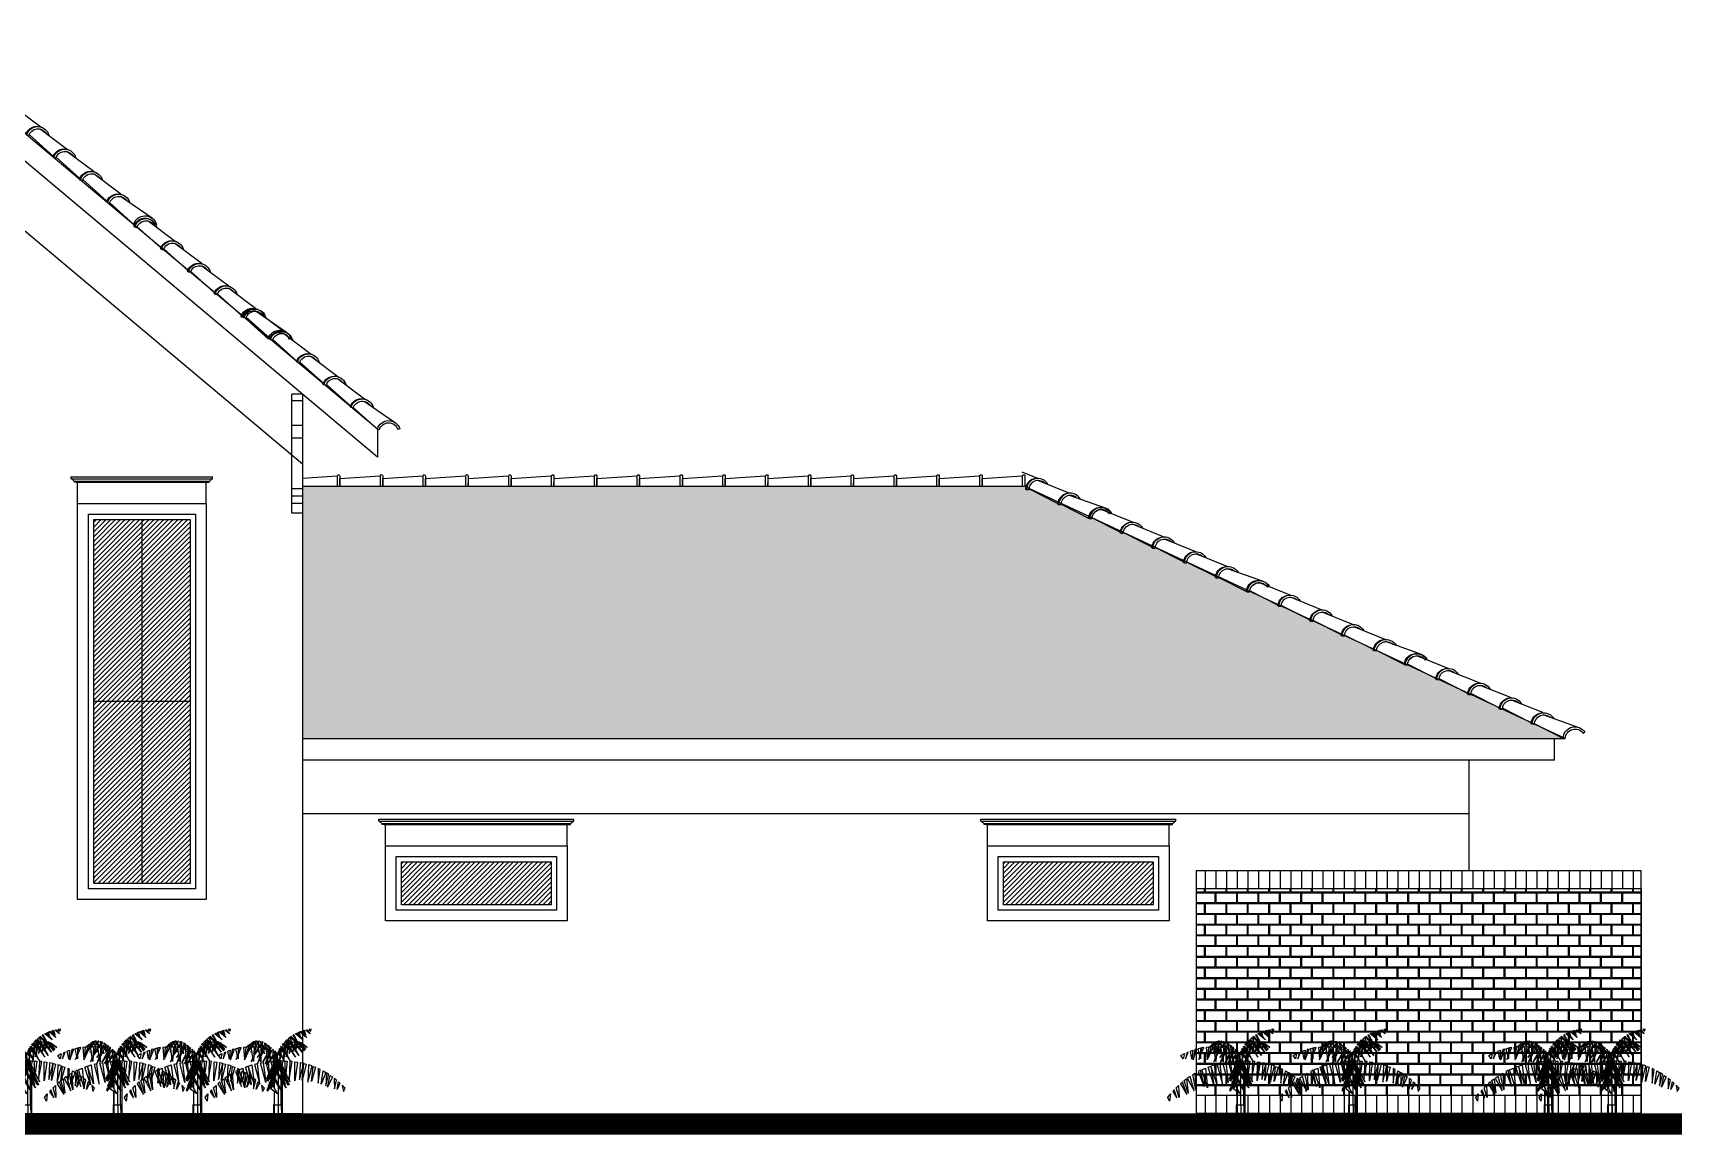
# Model space of a CAD drawing. Header units: millimetres. Extents: x 128 to 761, y 122 to 191.
# Drawn here: x 256.22 to 271.73, y 178.92 to 189.22 of the extents above; entities that cross this region are included whole.
import ezdxf

# ---------------------------------------------------------------- set-up
doc = ezdxf.new("R2010")
doc.units = ezdxf.units.MM
for name, color, linetype in [('ALVENARIA', 7, 'Continuous'), ('CAIXILHOS', 7, 'Continuous'), ('P1-VEGEXT', 60, 'Continuous'), ('PAREDE', 6, 'Continuous')]:
    doc.layers.add(name, color=color, linetype=linetype)

# ---------------------------------------------------------------- blocks, each defined once
blk = doc.blocks.new('A$C19217AA6')
at = {"layer": 'P1-VEGEXT', "color": 84}
for p, q in [((0.322, 0.782), (0.317, 0.8)), ((0.317, 0.8), (0.339, 0.799)), ((0.339, 0.799), (0.322, 0.782)), ((0.357, 0.794), (0.327, 0.758)), ((0.327, 0.758), (0.369, 0.792)), ((0.369, 0.792), (0.357, 0.794)), ((0.408, 0.781), (0.361, 0.722)), ((0.361, 0.722), (0.423, 0.776)), ((0.369, 0.749), (0.381, 0.789)), ((0.396, 0.784), (0.369, 0.749)), ((0.381, 0.789), (0.396, 0.784)), ((0.423, 0.776), (0.408, 0.781)), ((0.398, 0.664), (0.354, 0.628)), ((0.354, 0.628), (0.388, 0.654)), ((0.406, 0.661), (0.371, 0.61)), ((0.371, 0.61), (0.408, 0.656)), ((0.416, 0.645), (0.381, 0.599)), ((0.381, 0.599), (0.416, 0.643)), ((0.388, 0.654), (0.398, 0.664)), ((0.45, 0.764), (0.396, 0.7)), ((0.396, 0.7), (0.465, 0.756)), ((0.408, 0.672), (0.403, 0.669)), ((0.403, 0.669), (0.433, 0.617)), ((0.428, 0.622), (0.403, 0.587)), ((0.433, 0.617), (0.408, 0.672)), ((0.418, 0.676), (0.411, 0.666)), ((0.413, 0.661), (0.428, 0.679)), ((0.416, 0.723), (0.43, 0.772)), ((0.428, 0.679), (0.418, 0.676)), ((0.435, 0.671), (0.418, 0.648)), ((0.418, 0.645), (0.435, 0.666)), ((0.445, 0.766), (0.42, 0.73)), ((0.445, 0.645), (0.428, 0.623)), ((0.43, 0.772), (0.445, 0.766)), ((0.438, 0.684), (0.43, 0.682)), ((0.43, 0.682), (0.47, 0.594)), ((0.43, 0.62), (0.448, 0.641)), ((0.475, 0.628), (0.433, 0.554)), ((0.47, 0.594), (0.438, 0.684)), ((0.438, 0.676), (0.445, 0.684)), ((0.452, 0.686), (0.44, 0.672)), ((0.455, 0.684), (0.44, 0.669)), ((0.443, 0.669), (0.455, 0.679)), ((0.445, 0.684), (0.452, 0.686)), ((0.46, 0.666), (0.448, 0.649)), ((0.465, 0.756), (0.45, 0.764)), ((0.45, 0.646), (0.462, 0.661)), ((0.452, 0.695), (0.479, 0.748)), ((0.489, 0.743), (0.452, 0.695)), ((0.455, 0.686), (0.504, 0.733)), ((0.465, 0.686), (0.455, 0.686)), ((0.455, 0.686), (0.492, 0.587)), ((0.516, 0.725), (0.462, 0.686)), ((0.492, 0.587), (0.465, 0.686)), ((0.467, 0.674), (0.475, 0.684)), ((0.479, 0.682), (0.467, 0.669)), ((0.467, 0.627), (0.472, 0.633)), ((0.475, 0.631), (0.467, 0.627)), ((0.475, 0.684), (0.479, 0.682)), ((0.494, 0.661), (0.477, 0.633)), ((0.477, 0.636), (0.484, 0.643)), ((0.477, 0.635), (0.479, 0.636)), ((0.479, 0.748), (0.489, 0.743)), ((0.482, 0.622), (0.499, 0.646)), ((0.497, 0.677), (0.489, 0.681)), ((0.489, 0.681), (0.524, 0.572)), ((0.494, 0.663), (0.489, 0.653)), ((0.519, 0.722), (0.497, 0.671)), ((0.524, 0.572), (0.497, 0.677)), ((0.504, 0.676), (0.499, 0.666)), ((0.502, 0.651), (0.516, 0.669)), ((0.504, 0.733), (0.516, 0.725)), ((0.504, 0.653), (0.556, 0.69)), ((0.516, 0.669), (0.504, 0.676)), ((0.507, 0.672), (0.534, 0.71)), ((0.509, 0.62), (0.526, 0.648)), ((0.546, 0.7), (0.514, 0.669)), ((0.531, 0.631), (0.514, 0.607)), ((0.534, 0.71), (0.519, 0.722)), ((0.531, 0.627), (0.519, 0.615)), ((0.524, 0.666), (0.546, 0.651)), ((0.524, 0.666), (0.553, 0.543)), ((0.531, 0.631), (0.526, 0.622)), ((0.529, 0.625), (0.531, 0.627)), ((0.553, 0.543), (0.534, 0.659)), ((0.536, 0.633), (0.568, 0.677)), ((0.578, 0.666), (0.536, 0.631)), ((0.546, 0.651), (0.536, 0.638)), ((0.538, 0.622), (0.556, 0.635)), ((0.556, 0.69), (0.541, 0.654)), ((0.556, 0.69), (0.546, 0.7)), ((0.568, 0.677), (0.556, 0.69)), ((0.566, 0.638), (0.556, 0.645)), ((0.556, 0.645), (0.578, 0.512)), ((0.563, 0.638), (0.588, 0.656)), ((0.578, 0.512), (0.566, 0.638)), ((0.568, 0.592), (0.602, 0.633)), ((0.578, 0.63), (0.568, 0.61)), ((0.568, 0.595), (0.585, 0.622)), ((0.588, 0.656), (0.578, 0.666)), ((0.585, 0.622), (0.578, 0.63)), ((0.595, 0.643), (0.583, 0.623)), ((0.602, 0.633), (0.595, 0.643)), ((0.61, 0.622), (0.598, 0.61)), ((0.617, 0.61), (0.61, 0.622)), ((0.698, 0.633), (0.691, 0.627)), ((0.691, 0.627), (0.718, 0.581)), ((0.716, 0.597), (0.698, 0.633)), ((0.711, 0.643), (0.706, 0.613)), ((0.723, 0.651), (0.711, 0.643)), ((0.716, 0.61), (0.723, 0.651)), ((0.74, 0.645), (0.73, 0.589)), ((0.73, 0.572), (0.745, 0.636)), ((0.745, 0.666), (0.733, 0.658)), ((0.733, 0.658), (0.757, 0.622)), ((0.745, 0.666), (0.755, 0.671)), ((0.787, 0.592), (0.745, 0.666)), ((0.755, 0.671), (0.75, 0.654)), ((0.75, 0.62), (0.767, 0.625)), ((0.765, 0.676), (0.777, 0.682)), ((0.794, 0.63), (0.765, 0.676)), ((0.777, 0.656), (0.767, 0.623)), ((0.767, 0.625), (0.787, 0.568)), ((0.77, 0.62), (0.779, 0.651)), ((0.777, 0.682), (0.804, 0.631)), ((0.784, 0.684), (0.779, 0.672)), ((0.784, 0.666), (0.792, 0.686)), ((0.792, 0.686), (0.784, 0.684)), ((0.811, 0.633), (0.787, 0.63)), ((0.787, 0.63), (0.789, 0.495)), ((0.789, 0.495), (0.811, 0.633)), ((0.851, 0.627), (0.802, 0.689)), ((0.802, 0.689), (0.807, 0.689)), ((0.811, 0.672), (0.802, 0.636)), ((0.804, 0.633), (0.816, 0.668)), ((0.807, 0.689), (0.851, 0.63)), ((0.809, 0.625), (0.838, 0.574)), ((0.811, 0.633), (0.831, 0.635)), ((0.856, 0.54), (0.811, 0.633)), ((0.819, 0.69), (0.814, 0.677)), ((0.826, 0.689), (0.819, 0.69)), ((0.819, 0.671), (0.826, 0.689)), ((0.826, 0.633), (0.831, 0.649)), ((0.87, 0.636), (0.829, 0.69)), ((0.829, 0.69), (0.838, 0.689)), ((0.834, 0.646), (0.829, 0.633)), ((0.831, 0.635), (0.853, 0.564)), ((0.834, 0.653), (0.841, 0.674)), ((0.846, 0.669), (0.836, 0.648)), ((0.838, 0.689), (0.875, 0.636)), ((0.846, 0.687), (0.843, 0.681)), ((0.853, 0.686), (0.846, 0.687)), ((0.848, 0.674), (0.853, 0.686)), ((0.878, 0.636), (0.851, 0.636)), ((0.851, 0.636), (0.858, 0.499)), ((0.89, 0.636), (0.856, 0.682)), ((0.856, 0.682), (0.866, 0.677)), ((0.858, 0.636), (0.863, 0.646)), ((0.858, 0.499), (0.878, 0.636)), ((0.866, 0.643), (0.861, 0.636)), ((0.863, 0.651), (0.87, 0.663)), ((0.866, 0.677), (0.893, 0.636)), ((0.873, 0.658), (0.868, 0.648)), ((0.87, 0.668), (0.875, 0.674)), ((0.875, 0.674), (0.88, 0.669)), ((0.88, 0.669), (0.875, 0.661)), ((0.875, 0.635), (0.9, 0.602)), ((0.9, 0.6), (0.875, 0.63)), ((0.929, 0.625), (0.885, 0.664)), ((0.885, 0.664), (0.895, 0.654)), ((0.885, 0.636), (0.905, 0.636)), ((0.934, 0.523), (0.885, 0.636)), ((0.895, 0.654), (0.929, 0.625)), ((0.905, 0.636), (0.934, 0.531)), ((0.947, 0.633), (0.929, 0.635)), ((0.929, 0.635), (0.937, 0.52)), ((0.937, 0.52), (0.947, 0.633)), ((1.001, 0.558), (0.971, 0.63)), ((0.971, 0.63), (0.993, 0.625)), ((0.993, 0.625), (1.001, 0.592)), ((1.023, 0.618), (1.001, 0.625)), ((1.001, 0.625), (1.001, 0.522)), ((0.31, 0.458), (0.342, 0.468)), ((0.342, 0.468), (0.349, 0.305)), ((0.388, 0.481), (0.364, 0.474)), ((0.364, 0.474), (0.401, 0.322)), ((0.388, 0.481), (0.42, 0.487)), ((0.428, 0.331), (0.388, 0.481)), ((0.401, 0.322), (0.388, 0.481)), ((0.403, 0.587), (0.43, 0.62)), ((0.42, 0.487), (0.428, 0.331)), ((0.433, 0.554), (0.465, 0.6)), ((0.47, 0.495), (0.445, 0.492)), ((0.445, 0.492), (0.472, 0.318)), ((0.465, 0.6), (0.479, 0.618)), ((0.465, 0.54), (0.509, 0.617)), ((0.511, 0.605), (0.465, 0.54)), ((0.472, 0.318), (0.47, 0.495)), ((0.497, 0.594), (0.489, 0.589)), ((0.489, 0.589), (0.489, 0.589)), ((0.494, 0.499), (0.516, 0.5)), ((0.524, 0.331), (0.494, 0.499)), ((0.511, 0.604), (0.511, 0.605)), ((0.514, 0.605), (0.534, 0.618)), ((0.514, 0.502), (0.546, 0.568)), ((0.548, 0.559), (0.514, 0.502)), ((0.516, 0.307), (0.612, 0.509)), ((0.612, 0.504), (0.516, 0.307)), ((0.516, 0.5), (0.524, 0.331)), ((0.617, 0.492), (0.524, 0.281)), ((0.524, 0.281), (0.615, 0.474)), ((0.543, 0.564), (0.538, 0.559)), ((0.538, 0.559), (0.543, 0.563)), ((0.561, 0.502), (0.541, 0.502)), ((0.541, 0.502), (0.556, 0.39)), ((0.548, 0.571), (0.563, 0.6)), ((0.563, 0.587), (0.548, 0.561)), ((0.566, 0.577), (0.553, 0.569)), ((0.566, 0.582), (0.558, 0.576)), ((0.561, 0.584), (0.563, 0.586)), ((0.561, 0.399), (0.561, 0.502)), ((0.563, 0.495), (0.575, 0.52)), ((0.575, 0.515), (0.563, 0.495)), ((0.598, 0.61), (0.57, 0.587)), ((0.57, 0.579), (0.598, 0.599)), ((0.575, 0.525), (0.573, 0.523)), ((0.575, 0.522), (0.602, 0.574)), ((0.605, 0.559), (0.575, 0.517)), ((0.575, 0.527), (0.58, 0.53)), ((0.575, 0.525), (0.578, 0.528)), ((0.588, 0.458), (0.58, 0.502)), ((0.58, 0.502), (0.602, 0.502)), ((0.585, 0.423), (0.615, 0.505)), ((0.585, 0.384), (0.617, 0.468)), ((0.59, 0.538), (0.607, 0.55)), ((0.612, 0.495), (0.593, 0.438)), ((0.605, 0.554), (0.595, 0.545)), ((0.605, 0.604), (0.598, 0.612)), ((0.598, 0.612), (0.612, 0.507)), ((0.602, 0.502), (0.602, 0.487)), ((0.602, 0.484), (0.602, 0.471)), ((0.602, 0.466), (0.602, 0.459)), ((0.605, 0.602), (0.617, 0.61)), ((0.612, 0.507), (0.605, 0.604)), ((0.605, 0.581), (0.615, 0.597)), ((0.625, 0.587), (0.607, 0.563)), ((0.629, 0.576), (0.607, 0.558)), ((0.61, 0.553), (0.629, 0.569)), ((0.612, 0.509), (0.612, 0.499)), ((0.615, 0.509), (0.612, 0.502)), ((0.691, 0.325), (0.612, 0.504)), ((0.612, 0.499), (0.615, 0.489)), ((0.62, 0.6), (0.615, 0.594)), ((0.615, 0.597), (0.625, 0.587)), ((0.615, 0.507), (0.62, 0.515)), ((0.617, 0.515), (0.615, 0.51)), ((0.659, 0.4), (0.615, 0.513)), ((0.615, 0.513), (0.615, 0.512)), ((0.615, 0.512), (0.654, 0.405)), ((0.615, 0.474), (0.62, 0.482)), ((0.708, 0.295), (0.615, 0.479)), ((0.615, 0.479), (0.617, 0.469)), ((0.62, 0.515), (0.617, 0.515)), ((0.62, 0.482), (0.617, 0.492)), ((0.617, 0.482), (0.688, 0.331)), ((0.62, 0.479), (0.617, 0.471)), ((0.617, 0.469), (0.625, 0.45)), ((0.62, 0.6), (0.627, 0.59)), ((0.62, 0.468), (0.622, 0.474)), ((0.62, 0.464), (0.625, 0.471)), ((0.627, 0.59), (0.622, 0.587)), ((0.625, 0.512), (0.622, 0.513)), ((0.622, 0.513), (0.698, 0.333)), ((0.627, 0.499), (0.622, 0.5)), ((0.622, 0.5), (0.622, 0.489)), ((0.622, 0.487), (0.622, 0.481)), ((0.622, 0.477), (0.625, 0.482)), ((0.625, 0.471), (0.622, 0.463)), ((0.622, 0.461), (0.625, 0.468)), ((0.627, 0.466), (0.622, 0.459)), ((0.698, 0.333), (0.625, 0.512)), ((0.627, 0.497), (0.625, 0.487)), ((0.625, 0.484), (0.629, 0.494)), ((0.625, 0.481), (0.627, 0.469)), ((0.625, 0.472), (0.625, 0.476)), ((0.627, 0.5), (0.632, 0.554)), ((0.632, 0.509), (0.627, 0.5)), ((0.627, 0.469), (0.627, 0.469)), ((0.629, 0.576), (0.632, 0.579)), ((0.629, 0.577), (0.634, 0.572)), ((0.644, 0.486), (0.629, 0.577)), ((0.634, 0.536), (0.629, 0.507)), ((0.629, 0.495), (0.634, 0.505)), ((0.632, 0.579), (0.634, 0.572)), ((0.634, 0.505), (0.632, 0.509)), ((0.652, 0.499), (0.632, 0.499)), ((0.634, 0.572), (0.642, 0.579)), ((0.634, 0.572), (0.644, 0.577)), ((0.664, 0.502), (0.634, 0.572)), ((0.634, 0.572), (0.644, 0.486)), ((0.637, 0.502), (0.634, 0.499)), ((0.634, 0.502), (0.634, 0.484)), ((0.664, 0.418), (0.634, 0.502)), ((0.634, 0.499), (0.664, 0.418)), ((0.637, 0.453), (0.634, 0.481)), ((0.637, 0.561), (0.637, 0.546)), ((0.637, 0.507), (0.639, 0.499)), ((0.637, 0.505), (0.637, 0.507)), ((0.639, 0.499), (0.637, 0.505)), ((0.642, 0.579), (0.639, 0.576)), ((0.639, 0.502), (0.639, 0.499)), ((0.639, 0.499), (0.642, 0.5)), ((0.642, 0.5), (0.647, 0.512)), ((0.644, 0.51), (0.642, 0.504)), ((0.642, 0.471), (0.642, 0.466)), ((0.644, 0.468), (0.642, 0.464)), ((0.644, 0.577), (0.661, 0.517)), ((0.647, 0.512), (0.644, 0.51)), ((0.644, 0.499), (0.652, 0.512)), ((0.652, 0.499), (0.644, 0.472)), ((0.649, 0.479), (0.644, 0.469)), ((0.644, 0.479), (0.664, 0.431)), ((0.654, 0.499), (0.647, 0.484)), ((0.664, 0.431), (0.647, 0.481)), ((0.647, 0.466), (0.649, 0.471)), ((0.649, 0.589), (0.657, 0.599)), ((0.659, 0.572), (0.649, 0.589)), ((0.666, 0.454), (0.649, 0.512)), ((0.654, 0.51), (0.649, 0.499)), ((0.657, 0.507), (0.649, 0.492)), ((0.649, 0.484), (0.652, 0.492)), ((0.649, 0.484), (0.666, 0.445)), ((0.649, 0.471), (0.652, 0.474)), ((0.652, 0.512), (0.654, 0.51)), ((0.652, 0.492), (0.666, 0.453)), ((0.652, 0.474), (0.652, 0.477)), ((0.654, 0.502), (0.664, 0.476)), ((0.654, 0.499), (0.654, 0.502)), ((0.657, 0.599), (0.661, 0.586)), ((0.657, 0.515), (0.657, 0.499)), ((0.657, 0.499), (0.659, 0.513)), ((0.664, 0.487), (0.657, 0.504)), ((0.674, 0.592), (0.659, 0.584)), ((0.659, 0.584), (0.666, 0.474)), ((0.659, 0.528), (0.661, 0.543)), ((0.659, 0.523), (0.661, 0.53)), ((0.664, 0.415), (0.674, 0.499)), ((0.666, 0.587), (0.669, 0.607)), ((0.666, 0.474), (0.674, 0.592)), ((0.666, 0.502), (0.671, 0.487)), ((0.671, 0.484), (0.666, 0.494)), ((0.669, 0.474), (0.666, 0.484)), ((0.666, 0.476), (0.669, 0.468)), ((0.679, 0.615), (0.669, 0.607)), ((0.696, 0.497), (0.669, 0.402)), ((0.679, 0.615), (0.671, 0.587)), ((0.716, 0.487), (0.671, 0.568)), ((0.671, 0.554), (0.716, 0.487)), ((0.674, 0.499), (0.696, 0.497)), ((0.684, 0.597), (0.698, 0.604)), ((0.72, 0.525), (0.684, 0.597)), ((0.698, 0.604), (0.72, 0.546)), ((0.703, 0.561), (0.698, 0.517)), ((0.698, 0.515), (0.706, 0.554)), ((0.698, 0.512), (0.698, 0.505)), ((0.703, 0.586), (0.706, 0.599)), ((0.703, 0.341), (0.718, 0.495)), ((0.74, 0.492), (0.703, 0.341)), ((0.711, 0.589), (0.708, 0.574)), ((0.713, 0.6), (0.716, 0.607)), ((0.733, 0.615), (0.716, 0.61)), ((0.716, 0.61), (0.728, 0.466)), ((0.718, 0.495), (0.725, 0.494)), ((0.728, 0.466), (0.733, 0.615)), ((0.728, 0.525), (0.747, 0.481)), ((0.747, 0.481), (0.728, 0.513)), ((0.728, 0.494), (0.74, 0.492)), ((0.77, 0.494), (0.73, 0.568)), ((0.73, 0.558), (0.77, 0.494)), ((0.767, 0.489), (0.743, 0.302)), ((0.743, 0.302), (0.792, 0.486)), ((0.787, 0.541), (0.75, 0.62)), ((0.76, 0.595), (0.755, 0.569)), ((0.755, 0.569), (0.762, 0.594)), ((0.792, 0.486), (0.767, 0.489)), ((0.777, 0.594), (0.787, 0.581)), ((0.824, 0.471), (0.794, 0.528)), ((0.797, 0.543), (0.824, 0.471)), ((0.797, 0.286), (0.819, 0.479)), ((0.846, 0.472), (0.797, 0.286)), ((0.799, 0.569), (0.821, 0.535)), ((0.821, 0.535), (0.799, 0.563)), ((0.846, 0.561), (0.807, 0.613)), ((0.816, 0.602), (0.811, 0.59)), ((0.811, 0.59), (0.814, 0.602)), ((0.819, 0.613), (0.816, 0.61)), ((0.819, 0.609), (0.819, 0.612)), ((0.819, 0.479), (0.819, 0.477)), ((0.819, 0.477), (0.846, 0.472)), ((0.848, 0.613), (0.851, 0.62)), ((0.851, 0.618), (0.848, 0.613)), ((0.873, 0.466), (0.851, 0.291)), ((0.878, 0.495), (0.861, 0.527)), ((0.863, 0.536), (0.878, 0.495)), ((0.87, 0.6), (0.885, 0.586)), ((0.932, 0.446), (0.873, 0.466)), ((0.91, 0.612), (0.915, 0.609)), ((0.937, 0.527), (0.942, 0.513)), ((0.942, 0.513), (0.937, 0.523)), ((1.001, 0.522), (1.023, 0.618)), ((1.018, 0.517), (1.006, 0.545)), ((1.008, 0.556), (1.018, 0.517)), ((1.072, 0.513), (1.035, 0.615)), ((1.035, 0.615), (1.055, 0.61)), ((1.055, 0.61), (1.072, 0.513)), ((1.097, 0.595), (1.075, 0.604)), ((1.075, 0.604), (1.082, 0.52)), ((1.082, 0.52), (1.097, 0.595)), ((1.141, 0.523), (1.116, 0.587)), ((1.116, 0.587), (1.131, 0.581)), ((1.131, 0.581), (1.141, 0.523)), ((1.185, 0.556), (1.153, 0.572)), ((1.153, 0.572), (1.163, 0.525)), ((1.163, 0.525), (1.185, 0.556)), ((0.081, 0.323), (0.103, 0.341)), ((0.101, 0.243), (0.081, 0.323)), ((0.103, 0.341), (0.101, 0.243)), ((0.14, 0.369), (0.12, 0.354)), ((0.12, 0.354), (0.165, 0.258)), ((0.165, 0.258), (0.14, 0.369)), ((0.152, 0.379), (0.175, 0.392)), ((0.182, 0.272), (0.152, 0.379)), ((0.175, 0.392), (0.182, 0.272)), ((0.207, 0.41), (0.182, 0.397)), ((0.182, 0.397), (0.226, 0.286)), ((0.226, 0.286), (0.207, 0.41)), ((0.234, 0.423), (0.251, 0.433)), ((0.251, 0.295), (0.234, 0.423)), ((0.251, 0.433), (0.251, 0.295)), ((0.3, 0.453), (0.278, 0.445)), ((0.278, 0.445), (0.315, 0.313)), ((0.315, 0.313), (0.3, 0.453)), ((0.349, 0.305), (0.31, 0.458)), ((0.534, 0.277), (0.622, 0.456)), ((0.629, 0.448), (0.534, 0.277)), ((0.578, 0.399), (0.548, 0.309)), ((0.639, 0.413), (0.551, 0.254)), ((0.551, 0.254), (0.642, 0.397)), ((0.556, 0.389), (0.558, 0.363)), ((0.558, 0.284), (0.588, 0.335)), ((0.588, 0.331), (0.558, 0.284)), ((0.561, 0.363), (0.561, 0.397)), ((0.566, 0.307), (0.588, 0.348)), ((0.588, 0.346), (0.566, 0.307)), ((0.57, 0.34), (0.573, 0.35)), ((0.573, 0.348), (0.57, 0.34)), ((0.588, 0.354), (0.575, 0.328)), ((0.575, 0.328), (0.588, 0.353)), ((0.588, 0.351), (0.575, 0.328)), ((0.578, 0.318), (0.588, 0.343)), ((0.588, 0.372), (0.58, 0.356)), ((0.58, 0.356), (0.585, 0.372)), ((0.583, 0.307), (0.588, 0.312)), ((0.585, 0.366), (0.588, 0.372)), ((0.588, 0.371), (0.585, 0.366)), ((0.59, 0.438), (0.588, 0.454)), ((0.588, 0.428), (0.588, 0.425)), ((0.588, 0.415), (0.588, 0.386)), ((0.588, 0.372), (0.588, 0.372)), ((0.588, 0.32), (0.588, 0.371)), ((0.588, 0.312), (0.588, 0.002)), ((0.59, 0.394), (0.617, 0.464)), ((0.607, 0.428), (0.593, 0.428)), ((0.593, 0.428), (0.593, 0.428)), ((0.659, 0.354), (0.595, 0.223)), ((0.595, 0.223), (0.664, 0.333)), ((0.598, 0.428), (0.598, 0.413)), ((0.598, 0.409), (0.598, 0.405)), ((0.598, 0.338), (0.598, 0.39)), ((0.598, 0.228), (0.598, 0.327)), ((0.602, 0.448), (0.602, 0.43)), ((0.62, 0.461), (0.607, 0.428)), ((0.62, 0.461), (0.61, 0.431)), ((0.632, 0.428), (0.617, 0.428)), ((0.622, 0.458), (0.62, 0.451)), ((0.62, 0.428), (0.625, 0.436)), ((0.62, 0.428), (0.622, 0.435)), ((0.625, 0.435), (0.62, 0.428)), ((0.622, 0.454), (0.622, 0.456)), ((0.622, 0.456), (0.629, 0.448)), ((0.622, 0.428), (0.625, 0.441)), ((0.627, 0.453), (0.627, 0.461)), ((0.627, 0.461), (0.632, 0.443)), ((0.627, 0.446), (0.708, 0.295)), ((0.627, 0.428), (0.627, 0.39)), ((0.627, 0.372), (0.627, 0.289)), ((0.634, 0.431), (0.629, 0.428)), ((0.632, 0.438), (0.634, 0.425)), ((0.632, 0.435), (0.632, 0.431)), ((0.632, 0.433), (0.72, 0.268)), ((0.632, 0.433), (0.637, 0.417)), ((0.632, 0.428), (0.632, 0.428)), ((0.634, 0.431), (0.634, 0.431)), ((0.637, 0.428), (0.634, 0.428)), ((0.642, 0.464), (0.637, 0.451)), ((0.637, 0.451), (0.637, 0.445)), ((0.639, 0.445), (0.637, 0.443)), ((0.639, 0.428), (0.637, 0.44)), ((0.637, 0.417), (0.637, 0.41)), ((0.642, 0.463), (0.639, 0.456)), ((0.644, 0.459), (0.639, 0.45)), ((0.639, 0.428), (0.657, 0.428)), ((0.639, 0.415), (0.639, 0.423)), ((0.642, 0.397), (0.639, 0.413)), ((0.72, 0.268), (0.639, 0.412)), ((0.639, 0.395), (0.644, 0.379)), ((0.642, 0.458), (0.644, 0.459)), ((0.657, 0.428), (0.642, 0.454)), ((0.644, 0.379), (0.642, 0.407)), ((0.644, 0.461), (0.647, 0.464)), ((0.647, 0.463), (0.644, 0.461)), ((0.728, 0.238), (0.644, 0.387)), ((0.644, 0.387), (0.649, 0.369)), ((0.649, 0.453), (0.647, 0.463)), ((0.649, 0.369), (0.657, 0.353)), ((0.664, 0.425), (0.652, 0.448)), ((0.659, 0.376), (0.657, 0.363)), ((0.657, 0.361), (0.661, 0.372)), ((0.657, 0.354), (0.657, 0.356)), ((0.659, 0.428), (0.659, 0.428)), ((0.659, 0.428), (0.664, 0.428)), ((0.659, 0.4), (0.659, 0.425)), ((0.659, 0.394), (0.661, 0.413)), ((0.659, 0.381), (0.659, 0.397)), ((0.659, 0.374), (0.659, 0.376)), ((0.659, 0.359), (0.659, 0.363)), ((0.664, 0.333), (0.659, 0.354)), ((0.659, 0.351), (0.728, 0.238)), ((0.659, 0.241), (0.659, 0.325)), ((0.671, 0.366), (0.661, 0.387)), ((0.661, 0.379), (0.661, 0.376)), ((0.664, 0.428), (0.664, 0.42)), ((0.664, 0.418), (0.664, 0.415)), ((0.669, 0.4), (0.664, 0.386)), ((0.664, 0.381), (0.664, 0.384)), ((0.664, 0.384), (0.671, 0.364)), ((0.664, 0.372), (0.664, 0.379)), ((0.664, 0.351), (0.664, 0.368)), ((0.688, 0.322), (0.664, 0.361)), ((0.664, 0.345), (0.664, 0.25)), ((0.664, 0.313), (0.669, 0.299)), ((0.728, 0.22), (0.664, 0.313)), ((0.688, 0.369), (0.669, 0.404)), ((0.669, 0.402), (0.671, 0.392)), ((0.671, 0.413), (0.693, 0.361)), ((0.676, 0.399), (0.671, 0.41)), ((0.674, 0.358), (0.684, 0.335)), ((0.684, 0.333), (0.674, 0.356)), ((0.676, 0.431), (0.706, 0.366)), ((0.676, 0.43), (0.703, 0.351)), ((0.703, 0.364), (0.676, 0.425)), ((0.676, 0.381), (0.691, 0.346)), ((0.703, 0.348), (0.679, 0.397)), ((0.691, 0.346), (0.679, 0.376)), ((0.708, 0.392), (0.681, 0.45)), ((0.681, 0.445), (0.706, 0.39)), ((0.684, 0.333), (0.706, 0.297)), ((0.688, 0.369), (0.703, 0.345)), ((0.703, 0.287), (0.688, 0.323)), ((0.691, 0.317), (0.688, 0.322)), ((0.691, 0.323), (0.706, 0.297)), ((0.706, 0.297), (0.693, 0.318)), ((0.703, 0.348), (0.713, 0.327)), ((0.703, 0.346), (0.72, 0.315)), ((0.72, 0.315), (0.703, 0.343)), ((0.706, 0.359), (0.728, 0.317)), ((0.728, 0.317), (0.708, 0.361)), ((0.711, 0.381), (0.735, 0.335)), ((0.735, 0.335), (0.713, 0.382)), ((0.851, 0.291), (0.907, 0.454)), ((0.907, 0.454), (0.878, 0.282)), ((0.878, 0.282), (0.932, 0.446)), ((0.956, 0.436), (0.937, 0.254)), ((0.937, 0.254), (0.991, 0.422)), ((0.991, 0.422), (0.956, 0.436)), ((0.969, 0.264), (1.003, 0.417)), ((1.025, 0.404), (0.969, 0.264)), ((1.003, 0.417), (1.025, 0.404)), ((1.055, 0.389), (1.045, 0.235)), ((1.045, 0.235), (1.075, 0.377)), ((1.075, 0.377), (1.055, 0.389)), ((1.062, 0.225), (1.099, 0.359)), ((1.126, 0.343), (1.062, 0.225)), ((1.099, 0.359), (1.126, 0.343)), ((1.134, 0.336), (1.119, 0.202)), ((1.119, 0.202), (1.156, 0.32)), ((1.156, 0.32), (1.134, 0.336)), ((0, 0.248), (0.027, 0.277)), ((0.017, 0.217), (0, 0.248)), ((0.027, 0.277), (0.017, 0.217)), ((0.061, 0.309), (0.049, 0.295)), ((0.049, 0.295), (0.076, 0.238)), ((0.076, 0.238), (0.061, 0.309)), ((0.546, 0.299), (0.546, 0.299)), ((0.561, 0.272), (0.561, 0.272)), ((0.573, 0.289), (0.588, 0.309)), ((0.598, 0.092), (0.598, 0.227)), ((0.627, 0.274), (0.627, 0.092)), ((0.679, 0.276), (0.632, 0.197)), ((0.632, 0.197), (0.691, 0.241)), ((0.659, 0), (0.659, 0.217)), ((0.664, 0.284), (0.669, 0.274)), ((0.669, 0.274), (0.664, 0.281)), ((0.664, 0.22), (0.664, 0.094)), ((0.669, 0.299), (0.728, 0.22)), ((0.691, 0.241), (0.679, 0.276)), ((0.706, 0.297), (0.698, 0.305)), ((1.129, 0.189), (1.17, 0.309)), ((1.19, 0.291), (1.129, 0.189)), ((1.17, 0.309), (1.19, 0.291)), ((1.207, 0.274), (1.202, 0.163)), ((1.202, 0.163), (1.229, 0.253)), ((1.229, 0.253), (1.207, 0.274)), ((1.222, 0.159), (1.249, 0.233)), ((1.261, 0.218), (1.222, 0.159)), ((1.249, 0.233), (1.261, 0.218)), ((1.308, 0.163), (1.284, 0.197)), ((1.284, 0.197), (1.291, 0.128)), ((1.291, 0.128), (1.308, 0.163)), ((0.595, 0.092), (0.588, 0.094)), ((0.588, 0.094), (0.598, 0.092)), ((0.588, 0.002), (0.593, 0)), ((0.593, 0), (0.595, 0.092)), ((0.595, 0.092), (0.659, 0.092)), ((0.625, 0.092), (0.625, 0)), ((0.659, 0.092), (0.664, 0.094)), ((0.669, 0.094), (0.659, 0.092)), ((0.669, 0.002), (0.659, 0)), ((0.664, 0.094), (0.669, 0.094)), ((0.669, 0.094), (0.669, 0.002)), ((0.593, 0), (0.659, 0))]:
    blk.add_line(p, q, dxfattribs=at)
blk = doc.blocks.new('A$C7716416F')
at = {"xscale": -1}
blk.add_blockref('A$C19217AA6', (1.308, 0), dxfattribs=at)
blk = doc.blocks.new('CUMEEIRA')
at = {"layer": 'ALVENARIA', "color": 4, "ltscale": 0.5}
for p, q in [((-0.142, 0.13), (-0.131, 0.113)), ((0, 0), (0.018, -0.008)), ((0.018, -0.008), (0.32, 0.002)), ((0.35, -0.003), (0.652, 0.007)), ((0.68, -0.003), (0.976, 0.007)), ((1.003, -0.003), (1.305, 0.007)), ((1.334, -0.003), (1.629, 0.007)), ((0.318, -0.003), (0.337, -0.011)), ((0.648, -0.003), (0.667, -0.011)), ((0.973, -0.003), (0.991, -0.011)), ((1.302, -0.003), (1.32, -0.011)), ((1.626, -0.003), (1.645, -0.011))]:
    blk.add_line(p, q, dxfattribs=at)
at = {"layer": 'ALVENARIA', "color": 3, "ltscale": 0.5}
for p, q in [((-0.076, 0.146), (0.28, 0.112)), ((0.292, 0.13), (0.607, 0.113)), ((0.616, 0.13), (0.931, 0.113)), ((0.94, 0.13), (1.26, 0.113)), ((1.269, 0.13), (1.584, 0.113)), ((0.337, -0.011), (0.348, -0.01)), ((0.667, -0.011), (0.678, -0.01)), ((0.991, -0.011), (1.003, -0.01)), ((1.32, -0.011), (1.331, -0.01)), ((1.645, -0.011), (1.656, -0.01))]:
    blk.add_line(p, q, dxfattribs=at)
at = {"layer": 'ALVENARIA', "color": 4, "ltscale": 0.5}
for centre, radius, start, end in [((-0.083, 0.036), 0.111, 336.6256, 121.8525), ((0.235, 0.033), 0.0907, 336.6256, 109.2265), ((0.568, 0.034), 0.088, 335.4621, 109.848), ((0.893, 0.034), 0.088, 335.4621, 109.848), ((1.222, 0.034), 0.088, 335.4621, 109.848), ((1.546, 0.034), 0.088, 335.4621, 109.848)]:
    blk.add_arc(centre, radius, start, end, dxfattribs=at)
at = {"layer": 'ALVENARIA', "color": 5, "ltscale": 0.5}
blk.add_arc((-0.083, 0.036), 0.0907, 336.6256, 121.8525, dxfattribs=at)
at = {"layer": 'ALVENARIA', "color": 3, "ltscale": 0.5}
for centre, radius, start, end in [((0.238, 0.034), 0.109, 335.7889, 125.8354), ((0.243, 0.029), 0.112, 339.9611, 74.5368), ((0.571, 0.035), 0.106, 334.5638, 127.6865), ((0.575, 0.029), 0.11, 339.5176, 72.6649), ((0.896, 0.035), 0.106, 334.5638, 127.6865), ((0.9, 0.029), 0.11, 339.5176, 72.6649), ((1.225, 0.035), 0.106, 334.5638, 127.6865), ((1.228, 0.029), 0.11, 339.5176, 72.6649), ((1.549, 0.035), 0.106, 334.5638, 127.6865), ((1.553, 0.029), 0.11, 339.5176, 72.6649)]:
    blk.add_arc(centre, radius, start, end, dxfattribs=at)
blk = doc.blocks.new('CUMEEIRA1')
at = {"layer": 'ALVENARIA', "color": 3, "ltscale": 0.5}
for p, q in [((0, 0.1), (0, 0)), ((0, 0), (0.4, 0)), ((0.025, 0.1), (0.025, 0)), ((0.399, 0.075), (0.025, 0.098)), ((0.4, 0), (0.399, 0.075)), ((0.4, 0.1), (0.4, 0)), ((0.4, 0), (0.8, 0)), ((0.425, 0.1), (0.425, 0)), ((0.799, 0.075), (0.425, 0.098)), ((0.8, 0), (0.799, 0.075)), ((0.8, 0.1), (0.8, 0)), ((0.8, 0), (1.2, 0)), ((0.825, 0.1), (0.825, 0)), ((1.199, 0.075), (0.825, 0.098)), ((1.2, 0), (1.199, 0.075)), ((1.2, 0.1), (1.2, 0)), ((1.2, 0), (1.6, 0)), ((1.225, 0.1), (1.225, 0)), ((1.599, 0.075), (1.225, 0.098)), ((1.6, 0), (1.599, 0.075)), ((1.6, 0.1), (1.6, 0)), ((1.6, 0), (2, 0)), ((1.625, 0.1), (1.625, 0)), ((1.999, 0.075), (1.625, 0.098)), ((2, 0), (1.999, 0.075)), ((2, 0.1), (2, 0)), ((2, 0), (2.4, 0)), ((2.025, 0.1), (2.025, 0)), ((2.399, 0.075), (2.025, 0.098)), ((2.4, 0), (2.399, 0.075))]:
    blk.add_line(p, q, dxfattribs=at)
for centre in [(0.012, 0.096), (0.412, 0.096), (0.812, 0.096), (1.212, 0.096), (1.612, 0.096), (2.012, 0.096)]:
    blk.add_arc(centre, 0.013, 355.9613, 160.6924, dxfattribs=at)
blk = doc.blocks.new('A$C56FF1092')
at = {"color": 7}
for p, q in [((0, 0), (0, 1.11)), ((0.1, 1.11), (0, 1.11)), ((0.1, 1.11), (0.1, 0)), ((0.1, 1.048), (0, 1.048)), ((0.1, 0.819), (0, 0.819)), ((0.1, 0.699), (0, 0.699)), ((0.1, 0.225), (0, 0.225)), ((0.1, 0.158), (0, 0.158)), ((0.1, 0.09), (0, 0.09)), ((0.1, 0), (0, 0))]:
    blk.add_line(p, q, dxfattribs=at)

msp = doc.modelspace()

# ---------------------------------------------------------------- hatches: boundary and pattern name
h = msp.add_hatch()
h.set_pattern_fill('_U', color=8, scale=0.1, angle=90, style=0, pattern_type=0)
h.set_pattern_definition([(90, (-95.22253, 17.7912), (-0.1, 6e-18), [])])
h.paths.add_polyline_path([(267.09, 179.2917), (267.09, 179.1217), (271.25, 179.1217), (271.25, 179.2917)])
h.paths.add_polyline_path([(267.09, 181.3917), (267.09, 181.2217), (271.25, 181.2217), (271.25, 181.3917)])
h = msp.add_hatch()
h.set_pattern_fill('CONCBLOC', color=8, scale=0.2, style=0)
h.set_pattern_definition([(0, (-95.22253, 17.7912), (0.1, 0.1), [0.192, -0.008]), (0, (-95.22253, 17.8832), (0.1, 0.1), [0.192, -0.008]), (90, (-95.22253, 17.7912), (-0.1, 0.1), [0.092, -0.108]), (90, (-95.23053, 17.7912), (-0.1, 0.1), [0.092, -0.108])])
h.paths.add_polyline_path([(271.25, 179.2917), (271.25, 181.2217), (267.09, 181.2217), (267.09, 179.2917)])
at = {"layer": 'CAIXILHOS'}
h = msp.add_hatch(dxfattribs=at)
h.set_pattern_fill('TELHADO', color=3, scale=0.25, style=0)
h.set_pattern_definition([(180, (654.48146, 17.79564), (0, 0.25), [0.05, -0.2]), (180, (654.35646, 17.84564), (0, 0.25), [0.05, -0.2]), (180, (654.35646, 17.87064), (0, 0.25), [0.05, -0.2]), (90, (654.45646, 17.79564), (0.25, 2e-17), [0.25]), (135, (654.45646, 17.79564), (-3e-17, 0.25), [0.07071068, -0.28284272]), (135, (654.43146, 17.79564), (-3e-17, 0.25), [0.03535535, -0.31819804]), (45, (654.45646, 17.79564), (0.25, 3e-17), [0.07071068, -0.28284272]), (45, (654.23146, 17.79564), (0.25, 3e-17), [0.03535535, -0.31819804]), (153.43495, (654.40646, 17.82064), (-0.25, 2e-10), [0.0559, -0.503117]), (26.56505, (654.50646, 17.82064), (0.25, 2e-10), [0.0559, -0.503117]), (153.43495, (654.40646, 17.84564), (-0.25, 2e-10), [0.0559, -0.503117]), (26.56505, (654.50646, 17.84564), (0.25, 2e-10), [0.0559, -0.503117])])
h.paths.add_polyline_path([(265.49, 184.981), (270.54, 182.6261), (258.74, 182.6261), (258.74, 184.981)])
h = msp.add_hatch(dxfattribs=at)
h.set_pattern_fill('ANSI31', color=142, scale=0.01, style=0)
h.set_pattern_definition([(45, (-87.91901, 17.791197), (-0.0224506403, 0.0224506403), [])])
h.paths.add_polyline_path([(257.24, 181.2717), (257.69, 181.2717), (257.69, 182.9717), (257.24, 182.9717)])
h.paths.add_polyline_path([(257.24, 182.9717), (256.79, 182.9717), (256.79, 181.2717), (257.24, 181.2717)])
h.paths.add_polyline_path([(257.24, 184.6717), (256.79, 184.6717), (256.79, 182.9717), (257.24, 182.9717)])
h.paths.add_polyline_path([(257.24, 182.9717), (257.69, 182.9717), (257.69, 184.6717), (257.24, 184.6717)])
h = msp.add_hatch(dxfattribs=at)
h.set_pattern_fill('ANSI31', color=142, scale=0.01, style=0)
h.set_pattern_definition([(45, (-73.456983, 17.791197), (-0.0224506403, 0.0224506403), [])])
h.paths.add_polyline_path([(261.065, 181.0717), (261.065, 181.4717), (259.665, 181.4717), (259.665, 181.0717)])
h = msp.add_hatch(dxfattribs=at)
h.set_pattern_fill('ANSI31', color=142, scale=0.01, style=0)
h.set_pattern_definition([(45, (-67.831983, 17.791197), (-0.0224506403, 0.0224506403), [])])
h.paths.add_polyline_path([(266.69, 181.0717), (266.69, 181.4717), (265.29, 181.4717), (265.29, 181.0717)])

# ---------------------------------------------------------------- linework, layer by layer
at = {"color": 2}
for p, q in [((259.44, 185.5165), (255.0297, 189.2172)), ((259.44, 185.2555), (255.0297, 188.9561)), ((259.44, 185.5165), (259.44, 185.2555)), ((271.25, 181.2217), (267.09, 181.2217)), ((267.09, 181.2217), (267.09, 179.1217)), ((271.25, 181.2217), (271.25, 179.1217))]:
    msp.add_line(p, q, dxfattribs=at)
at = {"color": 8}
for p, q in [((258.74, 185.1901), (255.0297, 188.3034)), ((257.24, 184.6717), (257.24, 181.2717)), ((257.69, 182.9717), (256.79, 182.9717)), ((269.64, 181.9217), (258.74, 181.9217)), ((255.74, 179.1217), (258.74, 179.1217))]:
    msp.add_line(p, q, dxfattribs=at)
at = {"color": 6}
for p, q in [((258.74, 185.8428), (258.74, 179.1217)), ((270.44, 182.6217), (258.74, 182.6217)), ((270.44, 182.4217), (270.44, 182.6217)), ((270.44, 182.4217), (258.74, 182.4217)), ((269.64, 182.4217), (269.64, 181.3917))]:
    msp.add_line(p, q, dxfattribs=at)
at = {"color": 7}
for p, q in [((256.58, 185.0517), (256.58, 185.0729)), ((256.58, 185.0717), (257.9, 185.0717)), ((256.58, 185.0517), (257.9, 185.0517)), ((256.61, 185.0317), (257.87, 185.0317)), ((256.61, 185.0217), (256.61, 185.0317)), ((256.63, 185.0217), (256.61, 185.0217)), ((256.63, 185.0217), (256.61, 185.0217)), ((256.63, 185.0217), (257.85, 185.0217)), ((257.84, 185.0217), (256.64, 185.0217)), ((256.64, 184.8217), (256.64, 185.0217)), ((257.84, 184.8217), (257.84, 185.0217)), ((257.85, 185.0217), (257.87, 185.0217)), ((257.85, 185.0217), (257.87, 185.0217)), ((257.87, 185.0217), (257.87, 185.0317)), ((257.9, 185.0517), (257.9, 185.0729)), ((259.455, 181.8517), (259.455, 181.8729)), ((259.455, 181.8717), (261.275, 181.8717)), ((259.455, 181.8517), (261.275, 181.8517)), ((259.485, 181.8217), (259.485, 181.8317)), ((259.485, 181.8317), (261.245, 181.8317)), ((259.505, 181.8217), (259.485, 181.8217)), ((259.505, 181.8217), (259.485, 181.8217)), ((259.505, 181.8217), (261.225, 181.8217)), ((259.515, 181.6217), (259.515, 181.8217)), ((261.215, 181.8217), (259.515, 181.8217)), ((261.215, 181.6217), (261.215, 181.8217)), ((261.225, 181.8217), (261.245, 181.8217)), ((261.225, 181.8217), (261.245, 181.8217)), ((261.245, 181.8217), (261.245, 181.8317)), ((261.275, 181.8517), (261.275, 181.8729)), ((265.08, 181.8517), (265.08, 181.8729)), ((265.08, 181.8717), (266.9, 181.8717)), ((265.08, 181.8517), (266.9, 181.8517)), ((265.11, 181.8317), (266.87, 181.8317)), ((265.11, 181.8217), (265.11, 181.8317)), ((265.13, 181.8217), (265.11, 181.8217)), ((265.13, 181.8217), (265.11, 181.8217)), ((265.13, 181.8217), (266.85, 181.8217)), ((266.84, 181.8217), (265.14, 181.8217)), ((265.14, 181.6217), (265.14, 181.8217)), ((266.84, 181.6217), (266.84, 181.8217)), ((266.85, 181.8217), (266.87, 181.8217)), ((266.85, 181.8217), (266.87, 181.8217)), ((266.87, 181.8217), (266.87, 181.8317)), ((266.9, 181.8517), (266.9, 181.8729))]:
    msp.add_line(p, q, dxfattribs=at)
at = {"color": 3}
for points in [[(256.64, 184.8217), (257.84, 184.8217), (257.84, 181.1217), (256.64, 181.1217)], [(256.74, 184.7217), (257.74, 184.7217), (257.74, 181.2217), (256.74, 181.2217)], [(256.79, 184.6717), (257.69, 184.6717), (257.69, 181.2717), (256.79, 181.2717)], [(259.515, 181.6217), (261.215, 181.6217), (261.215, 180.9217), (259.515, 180.9217)], [(265.14, 181.6217), (266.84, 181.6217), (266.84, 180.9217), (265.14, 180.9217)], [(259.615, 181.5217), (261.115, 181.5217), (261.115, 181.0217), (259.615, 181.0217)], [(259.665, 181.4717), (261.065, 181.4717), (261.065, 181.0717), (259.665, 181.0717)], [(265.24, 181.5217), (266.74, 181.5217), (266.74, 181.0217), (265.24, 181.0217)], [(265.29, 181.4717), (266.69, 181.4717), (266.69, 181.0717), (265.29, 181.0717)]]:
    msp.add_lwpolyline(points, close=True, dxfattribs=at)
at = {"color": 7}
for centre, start, end in [((256.6212, 185.0659), 203.30018, 251.9418), ((257.8588, 185.0659), 288.0582, 336.69982), ((259.4962, 181.8659), 203.30018, 251.9418), ((261.2338, 181.8659), 288.0582, 336.69982), ((265.1212, 181.8659), 203.30018, 251.9418), ((266.8588, 181.8659), 288.0582, 336.69982)]:
    msp.add_arc(centre, 0.036, start, end, dxfattribs=at)
at = {"layer": 'ALVENARIA', "color": 3, "ltscale": 0.5}
for p, q in [((258.74, 185.0591), (259.065, 185.0794)), ((259.065, 185.081), (259.065, 184.981)), ((259.09, 185.081), (259.09, 184.981)), ((259.09, 184.981), (259.091, 185.056)), ((259.091, 185.056), (259.465, 185.0794)), ((259.465, 185.081), (259.465, 184.981)), ((259.49, 185.081), (259.49, 184.981)), ((259.49, 184.981), (259.491, 185.056)), ((259.491, 185.056), (259.865, 185.0794)), ((259.865, 185.081), (259.865, 184.981)), ((259.89, 185.081), (259.89, 184.981)), ((259.89, 184.981), (259.891, 185.056)), ((259.891, 185.056), (260.265, 185.0794)), ((260.265, 185.081), (260.265, 184.981)), ((260.29, 185.081), (260.29, 184.981)), ((260.29, 184.981), (260.291, 185.056)), ((260.291, 185.056), (260.665, 185.0794)), ((260.665, 185.081), (260.665, 184.981)), ((260.69, 185.081), (260.69, 184.981)), ((265.612, 185.0556), (265.4654, 185.1145)), ((265.9053, 184.9188), (265.6123, 185.0365)), ((259.09, 184.981), (258.74, 184.981)), ((259.49, 184.981), (259.09, 184.981)), ((259.89, 184.981), (259.49, 184.981)), ((260.29, 184.981), (259.89, 184.981)), ((260.69, 184.981), (260.29, 184.981)), ((265.506, 184.9498), (265.4962, 184.9555)), ((266.2449, 184.7777), (265.9079, 184.8974)), ((265.8052, 184.8102), (265.7954, 184.816))]:
    msp.add_line(p, q, dxfattribs=at)
at = {"layer": 'ALVENARIA', "color": 4, "ltscale": 0.5}
for p, q in [((265.526, 184.9492), (265.506, 184.9498)), ((265.7963, 184.8228), (265.5269, 184.9593)), ((265.8252, 184.8096), (265.8052, 184.8102)), ((266.0948, 184.6782), (265.8255, 184.8147)), ((266.2982, 184.7356), (266.2815, 184.7246)), ((266.1148, 184.6776), (266.0948, 184.6782))]:
    msp.add_line(p, q, dxfattribs=at)
at = {"layer": 'ALVENARIA', "color": 3, "ltscale": 0.5}
for centre, radius, start, end in [((259.0777, 185.0767), 0.013, 19.30759, 184.03869), ((259.4777, 185.0767), 0.013, 19.30759, 184.03869), ((259.8777, 185.0767), 0.013, 19.30759, 184.03869), ((260.2777, 185.0767), 0.013, 19.30759, 184.03869), ((260.6777, 185.0767), 0.013, 19.30759, 184.03869), ((265.6058, 184.9469), 0.11, 82.33507, 175.48239), ((265.6116, 184.9506), 0.1057, 27.31349, 180.43617), ((265.907, 184.8063), 0.1119, 80.46324, 175.03893), ((265.9138, 184.8087), 0.1086, 29.16459, 179.21106)]:
    msp.add_arc(centre, radius, start, end, dxfattribs=at)
at = {"layer": 'ALVENARIA', "color": 4, "ltscale": 0.5}
for centre, radius, start, end in [((265.614, 184.9485), 0.088, 45.15202, 179.53789), ((265.9159, 184.8071), 0.0907, 45.77351, 178.37442), ((266.2055, 184.675), 0.1107, 33.14752, 178.37442)]:
    msp.add_arc(centre, radius, start, end, dxfattribs=at)
at = {"layer": 'ALVENARIA', "color": 5, "ltscale": 0.5}
msp.add_arc((266.2055, 184.675), 0.0907, 33.14752, 178.37442, dxfattribs=at)
at = {"layer": 'CAIXILHOS', "color": 2}
for p, q in [((265.49, 184.981), (258.74, 184.981)), ((270.54, 182.6261), (265.49, 184.981)), ((258.74, 182.6261), (270.54, 182.6261))]:
    msp.add_line(p, q, dxfattribs=at)
at = {"layer": 'CAIXILHOS', "color": 6}
for p, q in [((267.09, 181.3917), (271.25, 181.3917)), ((267.09, 181.3917), (267.09, 179.1217)), ((271.25, 179.1217), (271.25, 181.3917)), ((271.25, 181.2217), (271.25, 179.1217)), ((271.25, 181.2217), (271.25, 179.1217)), ((271.25, 179.1217), (271.25, 181.2217))]:
    msp.add_line(p, q, dxfattribs=at)
at = {"layer": 'CAIXILHOS', "color": 6, "const_width": 0.2}
msp.add_lwpolyline([(271.6312, 179.0217), (237.6486, 179.0217)], dxfattribs=at)
at = {"layer": 'PAREDE', "color": 8}
for p, q in [((271.25, 181.2217), (267.09, 181.2217)), ((267.09, 179.2917), (271.25, 179.2917)), ((271.25, 179.1217), (267.09, 179.1217))]:
    msp.add_line(p, q, dxfattribs=at)

# ---------------------------------------------------------------- block references
at = {"color": 7, "xscale": -1, "rotation": 320.000000000001}
for p in [(257.1829, 187.4247), (258.4403, 186.3563), (259.4592, 185.5108)]:
    msp.add_blockref('CUMEEIRA', p, dxfattribs=at)
at = {"color": 7}
msp.add_blockref('A$C56FF1092', (258.64, 184.7328), dxfattribs=at)
at = {"color": 3}
for p in [(255.4901, 179.1083), (256.3313, 179.1083), (257.0772, 179.1083), (257.8317, 179.1083), (266.8255, 179.1083), (267.8747, 179.1083), (269.7025, 179.1083), (270.2948, 179.1083)]:
    msp.add_blockref('A$C7716416F', p, dxfattribs=at)
at = {"layer": 'CAIXILHOS', "color": 3, "extrusion": (0, 0, -1), "zscale": -1}
for p in [(-263.09, 184.981), (-265.49, 184.981)]:
    msp.add_blockref('CUMEEIRA1', p, dxfattribs=at)
at = {"layer": 'CAIXILHOS', "color": 3, "extrusion": (0, 0, -1), "zscale": -1, "rotation": 24.9999999999992}
for p in [(-267.5899, 183.9928), (-269.065, 183.3109), (-270.54, 182.6261)]:
    msp.add_blockref('CUMEEIRA', p, dxfattribs=at)

doc.saveas('drawing.dxf')
